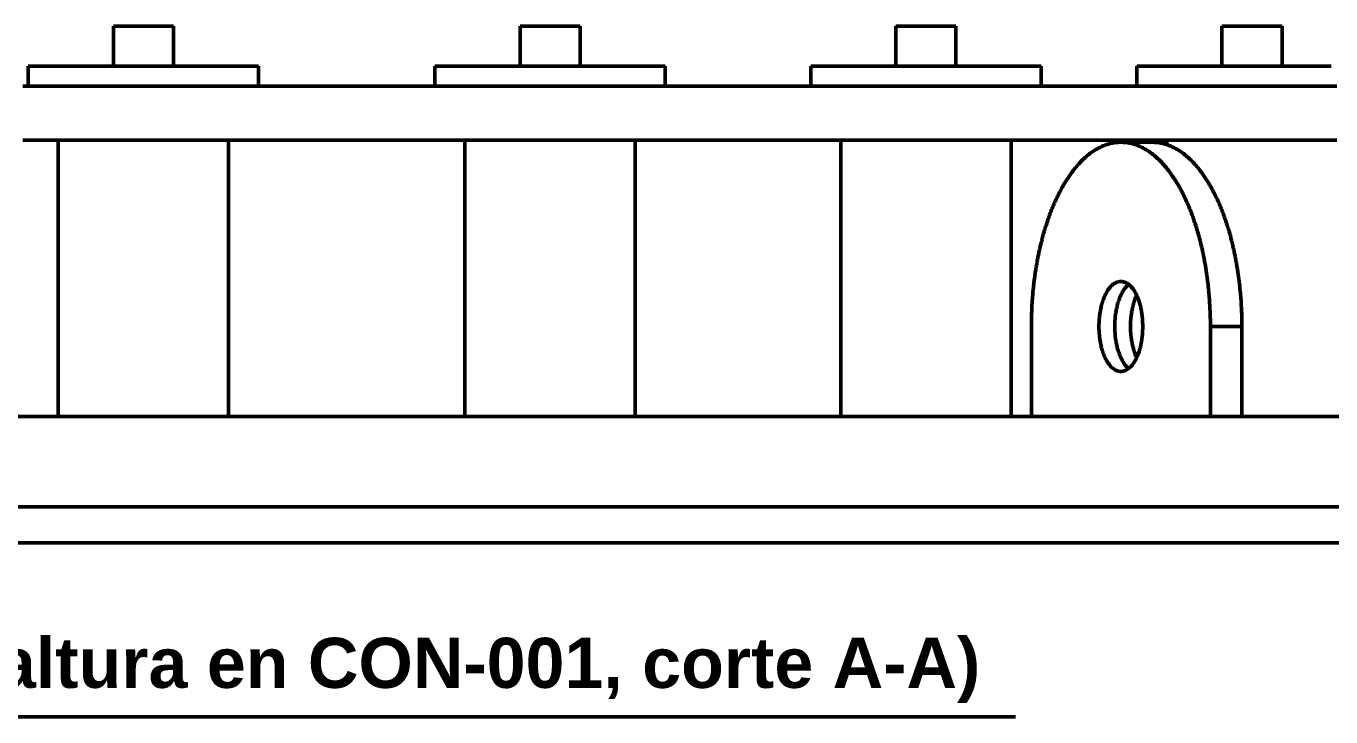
# Model space of a CAD drawing. Header units: millimetres. Extents: x 0 to 841, y 0 to 594.
# Drawn here: x 344.6 to 474.9, y 358.1 to 427.1 of the extents above; entities that cross this region are included whole.
import ezdxf
from ezdxf.enums import TextEntityAlignment as Align

# ---------------------------------------------------------------- set-up
doc = ezdxf.new("R2010")
doc.units = ezdxf.units.MM
doc.layers.add('TXT', color=7, linetype='CONTINUOUS', lineweight=25)
doc.layers.add('VIS', color=7, linetype='CONTINUOUS', lineweight=50)
doc.styles.add('STDB', font='LiberationSans-Bold.ttf')

msp = doc.modelspace()

# ---------------------------------------------------------------- linework, layer by layer
at = {"layer": 'VIS'}
msp.add_line((227.61, 358.05), (443.39, 358.05), dxfattribs=at)
for points in [[(353.33, 427.05), (353.45, 427.05), (353.57, 427.05), (353.69, 427.05), (353.81, 427.05), (353.93, 427.05), (354.05, 427.05), (354.17, 427.05), (354.29, 427.05), (354.41, 427.05), (354.53, 427.05), (354.65, 427.05), (354.77, 427.05), (354.89, 427.05), (355.01, 427.05), (355.13, 427.05), (355.25, 427.05), (355.37, 427.05), (355.49, 427.05), (355.61, 427.05), (355.73, 427.05), (355.85, 427.05), (355.97, 427.05), (356.09, 427.05), (356.21, 427.05), (356.33, 427.05), (356.45, 427.05), (356.57, 427.05), (356.69, 427.05), (356.81, 427.05), (356.93, 427.05), (357.05, 427.05), (357.17, 427.05), (357.29, 427.05), (357.41, 427.05), (357.53, 427.05), (357.65, 427.05), (357.77, 427.05), (357.89, 427.05), (358.01, 427.05), (358.13, 427.05), (358.25, 427.05), (358.37, 427.05), (358.49, 427.05), (358.61, 427.05), (358.73, 427.05), (358.85, 427.05), (358.97, 427.05), (359.09, 427.05), (359.21, 427.05), (359.33, 427.05)], [(353.33, 427.05), (353.33, 423.05)], [(359.33, 423.05), (359.33, 427.05)], [(393.93, 427.05), (394.05, 427.05), (394.17, 427.05), (394.29, 427.05), (394.41, 427.05), (394.53, 427.05), (394.65, 427.05), (394.77, 427.05), (394.89, 427.05), (395.01, 427.05), (395.13, 427.05), (395.25, 427.05), (395.37, 427.05), (395.49, 427.05), (395.61, 427.05), (395.73, 427.05), (395.85, 427.05), (395.97, 427.05), (396.09, 427.05), (396.21, 427.05), (396.33, 427.05), (396.45, 427.05), (396.57, 427.05), (396.69, 427.05), (396.81, 427.05), (396.93, 427.05), (397.05, 427.05), (397.17, 427.05), (397.29, 427.05), (397.41, 427.05), (397.53, 427.05), (397.65, 427.05), (397.77, 427.05), (397.89, 427.05), (398.01, 427.05), (398.13, 427.05), (398.25, 427.05), (398.37, 427.05), (398.49, 427.05), (398.61, 427.05), (398.73, 427.05), (398.85, 427.05), (398.97, 427.05), (399.09, 427.05), (399.21, 427.05), (399.33, 427.05), (399.45, 427.05), (399.57, 427.05), (399.69, 427.05), (399.81, 427.05), (399.93, 427.05)], [(393.93, 427.05), (393.93, 423.05)], [(399.93, 423.05), (399.93, 427.05)], [(431.46, 427.05), (431.58, 427.05), (431.7, 427.05), (431.82, 427.05), (431.94, 427.05), (432.06, 427.05), (432.18, 427.05), (432.3, 427.05), (432.42, 427.05), (432.54, 427.05), (432.66, 427.05), (432.78, 427.05), (432.9, 427.05), (433.02, 427.05), (433.14, 427.05), (433.26, 427.05), (433.38, 427.05), (433.5, 427.05), (433.62, 427.05), (433.74, 427.05), (433.86, 427.05), (433.98, 427.05), (434.1, 427.05), (434.22, 427.05), (434.34, 427.05), (434.46, 427.05), (434.58, 427.05), (434.7, 427.05), (434.82, 427.05), (434.94, 427.05), (435.06, 427.05), (435.18, 427.05), (435.3, 427.05), (435.42, 427.05), (435.54, 427.05), (435.66, 427.05), (435.78, 427.05), (435.9, 427.05), (436.02, 427.05), (436.14, 427.05), (436.26, 427.05), (436.38, 427.05), (436.5, 427.05), (436.62, 427.05), (436.74, 427.05), (436.86, 427.05), (436.98, 427.05), (437.1, 427.05), (437.22, 427.05), (437.34, 427.05), (437.46, 427.05)], [(431.46, 427.05), (431.46, 423.05)], [(437.46, 423.05), (437.46, 427.05)], [(464.02, 427.05), (464.14, 427.05), (464.26, 427.05), (464.38, 427.05), (464.5, 427.05), (464.62, 427.05), (464.74, 427.05), (464.86, 427.05), (464.98, 427.05), (465.1, 427.05), (465.22, 427.05), (465.34, 427.05), (465.46, 427.05), (465.58, 427.05), (465.7, 427.05), (465.82, 427.05), (465.94, 427.05), (466.06, 427.05), (466.18, 427.05), (466.3, 427.05), (466.42, 427.05), (466.54, 427.05), (466.66, 427.05), (466.78, 427.05), (466.9, 427.05), (467.02, 427.05), (467.14, 427.05), (467.26, 427.05), (467.38, 427.05), (467.5, 427.05), (467.62, 427.05), (467.74, 427.05), (467.86, 427.05), (467.98, 427.05), (468.1, 427.05), (468.22, 427.05), (468.34, 427.05), (468.46, 427.05), (468.58, 427.05), (468.7, 427.05), (468.82, 427.05), (468.94, 427.05), (469.06, 427.05), (469.18, 427.05), (469.3, 427.05), (469.42, 427.05), (469.54, 427.05), (469.66, 427.05), (469.78, 427.05), (469.9, 427.05), (470.02, 427.05)], [(464.02, 427.05), (464.02, 423.05)], [(470.02, 423.05), (470.02, 427.05)], [(344.83, 423.05), (344.95, 423.05), (345.07, 423.05), (345.19, 423.05), (345.31, 423.05), (345.43, 423.05), (345.55, 423.05), (345.67, 423.05), (345.79, 423.05), (345.91, 423.05), (346.03, 423.05), (346.15, 423.05), (346.27, 423.05), (346.39, 423.05), (346.51, 423.05), (346.63, 423.05), (346.75, 423.05), (346.87, 423.05), (346.99, 423.05), (347.11, 423.05), (347.23, 423.05), (347.35, 423.05), (347.47, 423.05), (347.6, 423.05), (347.72, 423.05), (347.84, 423.05), (347.96, 423.05), (348.08, 423.05), (348.2, 423.05), (348.32, 423.05), (348.44, 423.05), (348.56, 423.05), (348.68, 423.05), (348.8, 423.05), (348.92, 423.05), (349.04, 423.05), (349.16, 423.05), (349.28, 423.05), (349.4, 423.05), (349.52, 423.05), (349.64, 423.05), (349.76, 423.05), (349.88, 423.05), (350, 423.05), (350.12, 423.05), (350.24, 423.05), (350.36, 423.05), (350.49, 423.05), (350.61, 423.05), (350.73, 423.05), (350.85, 423.05), (350.97, 423.05), (351.09, 423.05), (351.21, 423.05), (351.33, 423.05), (351.45, 423.05), (351.57, 423.05), (351.69, 423.05), (351.81, 423.05), (351.93, 423.05), (352.05, 423.05), (352.17, 423.05), (352.29, 423.05), (352.41, 423.05), (352.53, 423.05), (352.65, 423.05), (352.77, 423.05), (352.89, 423.05), (353.01, 423.05), (353.13, 423.05), (353.25, 423.05), (353.38, 423.05), (353.5, 423.05), (353.62, 423.05), (353.74, 423.05), (353.86, 423.05), (353.98, 423.05), (354.1, 423.05), (354.22, 423.05), (354.34, 423.05), (354.46, 423.05), (354.58, 423.05), (354.7, 423.05), (354.82, 423.05), (354.94, 423.05), (355.06, 423.05), (355.18, 423.05), (355.3, 423.05), (355.42, 423.05), (355.54, 423.05), (355.66, 423.05), (355.78, 423.05), (355.9, 423.05), (356.02, 423.05), (356.14, 423.05), (356.27, 423.05), (356.39, 423.05), (356.51, 423.05), (356.63, 423.05), (356.75, 423.05), (356.87, 423.05), (356.99, 423.05), (357.11, 423.05), (357.23, 423.05), (357.35, 423.05), (357.47, 423.05), (357.59, 423.05), (357.71, 423.05), (357.83, 423.05), (357.95, 423.05), (358.07, 423.05), (358.19, 423.05), (358.31, 423.05), (358.43, 423.05), (358.55, 423.05), (358.67, 423.05), (358.79, 423.05), (358.91, 423.05), (359.03, 423.05), (359.16, 423.05), (359.28, 423.05), (359.4, 423.05), (359.52, 423.05), (359.64, 423.05), (359.76, 423.05), (359.88, 423.05), (360, 423.05), (360.12, 423.05), (360.24, 423.05), (360.36, 423.05), (360.48, 423.05), (360.6, 423.05), (360.72, 423.05), (360.84, 423.05), (360.96, 423.05), (361.08, 423.05), (361.2, 423.05), (361.32, 423.05), (361.44, 423.05), (361.56, 423.05), (361.68, 423.05), (361.8, 423.05), (361.92, 423.05), (362.05, 423.05), (362.17, 423.05), (362.29, 423.05), (362.41, 423.05), (362.53, 423.05), (362.65, 423.05), (362.77, 423.05), (362.89, 423.05), (363.01, 423.05), (363.13, 423.05), (363.25, 423.05), (363.37, 423.05), (363.49, 423.05), (363.61, 423.05), (363.73, 423.05), (363.85, 423.05), (363.97, 423.05), (364.09, 423.05), (364.21, 423.05), (364.33, 423.05), (364.45, 423.05), (364.57, 423.05), (364.69, 423.05), (364.81, 423.05), (364.94, 423.05), (365.06, 423.05), (365.18, 423.05), (365.3, 423.05), (365.42, 423.05), (365.54, 423.05), (365.66, 423.05), (365.78, 423.05), (365.9, 423.05), (366.02, 423.05), (366.14, 423.05), (366.26, 423.05), (366.38, 423.05), (366.5, 423.05), (366.62, 423.05), (366.74, 423.05), (366.86, 423.05), (366.98, 423.05), (367.1, 423.05), (367.22, 423.05), (367.34, 423.05), (367.46, 423.05), (367.58, 423.05), (367.7, 423.05), (367.83, 423.05)], [(344.83, 423.05), (344.83, 421.05)], [(367.83, 421.05), (367.83, 423.05)], [(385.43, 423.05), (385.55, 423.05), (385.67, 423.05), (385.79, 423.05), (385.91, 423.05), (386.03, 423.05), (386.15, 423.05), (386.27, 423.05), (386.4, 423.05), (386.52, 423.05), (386.64, 423.05), (386.76, 423.05), (386.88, 423.05), (387, 423.05), (387.12, 423.05), (387.24, 423.05), (387.36, 423.05), (387.48, 423.05), (387.6, 423.05), (387.72, 423.05), (387.84, 423.05), (387.96, 423.05), (388.08, 423.05), (388.2, 423.05), (388.32, 423.05), (388.44, 423.05), (388.56, 423.05), (388.68, 423.05), (388.8, 423.05), (388.92, 423.05), (389.04, 423.05), (389.16, 423.05), (389.29, 423.05), (389.41, 423.05), (389.53, 423.05), (389.65, 423.05), (389.77, 423.05), (389.89, 423.05), (390.01, 423.05), (390.13, 423.05), (390.25, 423.05), (390.37, 423.05), (390.49, 423.05), (390.61, 423.05), (390.73, 423.05), (390.85, 423.05), (390.97, 423.05), (391.09, 423.05), (391.21, 423.05), (391.33, 423.05), (391.45, 423.05), (391.57, 423.05), (391.69, 423.05), (391.81, 423.05), (391.93, 423.05), (392.05, 423.05), (392.18, 423.05), (392.3, 423.05), (392.42, 423.05), (392.54, 423.05), (392.66, 423.05), (392.78, 423.05), (392.9, 423.05), (393.02, 423.05), (393.14, 423.05), (393.26, 423.05), (393.38, 423.05), (393.5, 423.05), (393.62, 423.05), (393.74, 423.05), (393.86, 423.05), (393.98, 423.05), (394.1, 423.05), (394.22, 423.05), (394.34, 423.05), (394.46, 423.05), (394.58, 423.05), (394.7, 423.05), (394.82, 423.05), (394.94, 423.05), (395.07, 423.05), (395.19, 423.05), (395.31, 423.05), (395.43, 423.05), (395.55, 423.05), (395.67, 423.05), (395.79, 423.05), (395.91, 423.05), (396.03, 423.05), (396.15, 423.05), (396.27, 423.05), (396.39, 423.05), (396.51, 423.05), (396.63, 423.05), (396.75, 423.05), (396.87, 423.05), (396.99, 423.05), (397.11, 423.05), (397.23, 423.05), (397.35, 423.05), (397.47, 423.05), (397.59, 423.05), (397.71, 423.05), (397.84, 423.05), (397.96, 423.05), (398.08, 423.05), (398.2, 423.05), (398.32, 423.05), (398.44, 423.05), (398.56, 423.05), (398.68, 423.05), (398.8, 423.05), (398.92, 423.05), (399.04, 423.05), (399.16, 423.05), (399.28, 423.05), (399.4, 423.05), (399.52, 423.05), (399.64, 423.05), (399.76, 423.05), (399.88, 423.05), (400, 423.05), (400.12, 423.05), (400.24, 423.05), (400.36, 423.05), (400.48, 423.05), (400.6, 423.05), (400.73, 423.05), (400.85, 423.05), (400.97, 423.05), (401.09, 423.05), (401.21, 423.05), (401.33, 423.05), (401.45, 423.05), (401.57, 423.05), (401.69, 423.05), (401.81, 423.05), (401.93, 423.05), (402.05, 423.05), (402.17, 423.05), (402.29, 423.05), (402.41, 423.05), (402.53, 423.05), (402.65, 423.05), (402.77, 423.05), (402.89, 423.05), (403.01, 423.05), (403.13, 423.05), (403.25, 423.05), (403.37, 423.05), (403.49, 423.05), (403.62, 423.05), (403.74, 423.05), (403.86, 423.05), (403.98, 423.05), (404.1, 423.05), (404.22, 423.05), (404.34, 423.05), (404.46, 423.05), (404.58, 423.05), (404.7, 423.05), (404.82, 423.05), (404.94, 423.05), (405.06, 423.05), (405.18, 423.05), (405.3, 423.05), (405.42, 423.05), (405.54, 423.05), (405.66, 423.05), (405.78, 423.05), (405.9, 423.05), (406.02, 423.05), (406.14, 423.05), (406.26, 423.05), (406.38, 423.05), (406.51, 423.05), (406.63, 423.05), (406.75, 423.05), (406.87, 423.05), (406.99, 423.05), (407.11, 423.05), (407.23, 423.05), (407.35, 423.05), (407.47, 423.05), (407.59, 423.05), (407.71, 423.05), (407.83, 423.05), (407.95, 423.05), (408.07, 423.05), (408.19, 423.05), (408.31, 423.05), (408.43, 423.05)], [(385.43, 423.05), (385.43, 421.05)], [(408.43, 421.05), (408.43, 423.05)], [(422.96, 423.05), (423.08, 423.05), (423.2, 423.05), (423.32, 423.05), (423.44, 423.05), (423.56, 423.05), (423.68, 423.05), (423.8, 423.05), (423.92, 423.05), (424.04, 423.05), (424.16, 423.05), (424.28, 423.05), (424.4, 423.05), (424.52, 423.05), (424.64, 423.05), (424.76, 423.05), (424.88, 423.05), (425.01, 423.05), (425.13, 423.05), (425.25, 423.05), (425.37, 423.05), (425.49, 423.05), (425.61, 423.05), (425.73, 423.05), (425.85, 423.05), (425.97, 423.05), (426.09, 423.05), (426.21, 423.05), (426.33, 423.05), (426.45, 423.05), (426.57, 423.05), (426.69, 423.05), (426.81, 423.05), (426.93, 423.05), (427.05, 423.05), (427.17, 423.05), (427.29, 423.05), (427.41, 423.05), (427.53, 423.05), (427.65, 423.05), (427.77, 423.05), (427.9, 423.05), (428.02, 423.05), (428.14, 423.05), (428.26, 423.05), (428.38, 423.05), (428.5, 423.05), (428.62, 423.05), (428.74, 423.05), (428.86, 423.05), (428.98, 423.05), (429.1, 423.05), (429.22, 423.05), (429.34, 423.05), (429.46, 423.05), (429.58, 423.05), (429.7, 423.05), (429.82, 423.05), (429.94, 423.05), (430.06, 423.05), (430.18, 423.05), (430.3, 423.05), (430.42, 423.05), (430.54, 423.05), (430.66, 423.05), (430.79, 423.05), (430.91, 423.05), (431.03, 423.05), (431.15, 423.05), (431.27, 423.05), (431.39, 423.05), (431.51, 423.05), (431.63, 423.05), (431.75, 423.05), (431.87, 423.05), (431.99, 423.05), (432.11, 423.05), (432.23, 423.05), (432.35, 423.05), (432.47, 423.05), (432.59, 423.05), (432.71, 423.05), (432.83, 423.05), (432.95, 423.05), (433.07, 423.05), (433.19, 423.05), (433.31, 423.05), (433.43, 423.05), (433.55, 423.05), (433.68, 423.05), (433.8, 423.05), (433.92, 423.05), (434.04, 423.05), (434.16, 423.05), (434.28, 423.05), (434.4, 423.05), (434.52, 423.05), (434.64, 423.05), (434.76, 423.05), (434.88, 423.05), (435, 423.05), (435.12, 423.05), (435.24, 423.05), (435.36, 423.05), (435.48, 423.05), (435.6, 423.05), (435.72, 423.05), (435.84, 423.05), (435.96, 423.05), (436.08, 423.05), (436.2, 423.05), (436.32, 423.05), (436.44, 423.05), (436.57, 423.05), (436.69, 423.05), (436.81, 423.05), (436.93, 423.05), (437.05, 423.05), (437.17, 423.05), (437.29, 423.05), (437.41, 423.05), (437.53, 423.05), (437.65, 423.05), (437.77, 423.05), (437.89, 423.05), (438.01, 423.05), (438.13, 423.05), (438.25, 423.05), (438.37, 423.05), (438.49, 423.05), (438.61, 423.05), (438.73, 423.05), (438.85, 423.05), (438.97, 423.05), (439.09, 423.05), (439.21, 423.05), (439.33, 423.05), (439.46, 423.05), (439.58, 423.05), (439.7, 423.05), (439.82, 423.05), (439.94, 423.05), (440.06, 423.05), (440.18, 423.05), (440.3, 423.05), (440.42, 423.05), (440.54, 423.05), (440.66, 423.05), (440.78, 423.05), (440.9, 423.05), (441.02, 423.05), (441.14, 423.05), (441.26, 423.05), (441.38, 423.05), (441.5, 423.05), (441.62, 423.05), (441.74, 423.05), (441.86, 423.05), (441.98, 423.05), (442.1, 423.05), (442.22, 423.05), (442.35, 423.05), (442.47, 423.05), (442.59, 423.05), (442.71, 423.05), (442.83, 423.05), (442.95, 423.05), (443.07, 423.05), (443.19, 423.05), (443.31, 423.05), (443.43, 423.05), (443.55, 423.05), (443.67, 423.05), (443.79, 423.05), (443.91, 423.05), (444.03, 423.05), (444.15, 423.05), (444.27, 423.05), (444.39, 423.05), (444.51, 423.05), (444.63, 423.05), (444.75, 423.05), (444.87, 423.05), (444.99, 423.05), (445.12, 423.05), (445.24, 423.05), (445.36, 423.05), (445.48, 423.05), (445.6, 423.05), (445.72, 423.05), (445.84, 423.05), (445.96, 423.05)], [(422.96, 423.05), (422.96, 421.05)], [(445.96, 421.05), (445.96, 423.05)], [(455.52, 423.05), (455.64, 423.05), (455.76, 423.05), (455.88, 423.05), (456, 423.05), (456.12, 423.05), (456.24, 423.05), (456.36, 423.05), (456.49, 423.05), (456.61, 423.05), (456.73, 423.05), (456.85, 423.05), (456.97, 423.05), (457.09, 423.05), (457.21, 423.05), (457.33, 423.05), (457.45, 423.05), (457.57, 423.05), (457.69, 423.05), (457.81, 423.05), (457.93, 423.05), (458.05, 423.05), (458.17, 423.05), (458.29, 423.05), (458.41, 423.05), (458.53, 423.05), (458.65, 423.05), (458.77, 423.05), (458.89, 423.05), (459.01, 423.05), (459.13, 423.05), (459.25, 423.05), (459.38, 423.05), (459.5, 423.05), (459.62, 423.05), (459.74, 423.05), (459.86, 423.05), (459.98, 423.05), (460.1, 423.05), (460.22, 423.05), (460.34, 423.05), (460.46, 423.05), (460.58, 423.05), (460.7, 423.05), (460.82, 423.05), (460.94, 423.05), (461.06, 423.05), (461.18, 423.05), (461.3, 423.05), (461.42, 423.05), (461.54, 423.05), (461.66, 423.05), (461.78, 423.05), (461.9, 423.05), (462.02, 423.05), (462.14, 423.05), (462.27, 423.05), (462.39, 423.05), (462.51, 423.05), (462.63, 423.05), (462.75, 423.05), (462.87, 423.05), (462.99, 423.05), (463.11, 423.05), (463.23, 423.05), (463.35, 423.05), (463.47, 423.05), (463.59, 423.05), (463.71, 423.05), (463.83, 423.05), (463.95, 423.05), (464.07, 423.05), (464.19, 423.05), (464.31, 423.05), (464.43, 423.05), (464.55, 423.05), (464.67, 423.05), (464.79, 423.05), (464.91, 423.05), (465.03, 423.05), (465.16, 423.05), (465.28, 423.05), (465.4, 423.05), (465.52, 423.05), (465.64, 423.05), (465.76, 423.05), (465.88, 423.05), (466, 423.05), (466.12, 423.05), (466.24, 423.05), (466.36, 423.05), (466.48, 423.05), (466.6, 423.05), (466.72, 423.05), (466.84, 423.05), (466.96, 423.05), (467.08, 423.05), (467.2, 423.05), (467.32, 423.05), (467.44, 423.05), (467.56, 423.05), (467.68, 423.05), (467.8, 423.05), (467.93, 423.05), (468.05, 423.05), (468.17, 423.05), (468.29, 423.05), (468.41, 423.05), (468.53, 423.05), (468.65, 423.05), (468.77, 423.05), (468.89, 423.05), (469.01, 423.05), (469.13, 423.05), (469.25, 423.05), (469.37, 423.05), (469.49, 423.05), (469.61, 423.05), (469.73, 423.05), (469.85, 423.05), (469.97, 423.05), (470.09, 423.05), (470.21, 423.05), (470.33, 423.05), (470.45, 423.05), (470.57, 423.05), (470.69, 423.05), (470.82, 423.05), (470.94, 423.05), (471.06, 423.05), (471.18, 423.05), (471.3, 423.05), (471.42, 423.05), (471.54, 423.05), (471.66, 423.05), (471.78, 423.05), (471.9, 423.05), (472.02, 423.05), (472.14, 423.05), (472.26, 423.05), (472.38, 423.05), (472.5, 423.05), (472.62, 423.05), (472.74, 423.05), (472.86, 423.05), (472.98, 423.05), (473.1, 423.05), (473.22, 423.05), (473.34, 423.05), (473.46, 423.05), (473.58, 423.05), (473.71, 423.05), (473.83, 423.05), (473.95, 423.05), (474.07, 423.05), (474.19, 423.05), (474.31, 423.05), (474.43, 423.05), (474.55, 423.05), (474.67, 423.05), (474.79, 423.05), (474.91, 423.05)], [(455.52, 423.05), (455.52, 421.05)], [(344.3, 421.05), (345.1, 421.05), (345.9, 421.05), (346.7, 421.05), (347.5, 421.05), (348.3, 421.05), (349.1, 421.05), (349.9, 421.05), (350.7, 421.05), (351.5, 421.05), (352.3, 421.05), (353.1, 421.05), (353.9, 421.05), (354.7, 421.05), (355.5, 421.05), (356.3, 421.05), (357.1, 421.05), (357.9, 421.05), (358.7, 421.05), (359.5, 421.05), (360.3, 421.05), (361.1, 421.05), (361.9, 421.05), (362.7, 421.05), (363.5, 421.05), (364.3, 421.05), (365.1, 421.05), (365.9, 421.05), (366.7, 421.05), (367.5, 421.05), (368.3, 421.05), (369.1, 421.05), (369.9, 421.05), (370.7, 421.05), (371.5, 421.05), (372.3, 421.05), (373.1, 421.05), (373.9, 421.05), (374.7, 421.05), (375.5, 421.05), (376.3, 421.05), (377.1, 421.05), (377.9, 421.05), (378.7, 421.05), (379.5, 421.05), (380.3, 421.05), (381.1, 421.05), (381.9, 421.05), (382.7, 421.05), (383.5, 421.05), (384.3, 421.05), (385.1, 421.05), (385.9, 421.05), (386.7, 421.05), (387.5, 421.05), (388.3, 421.05), (389.1, 421.05), (389.9, 421.05), (390.7, 421.05), (391.5, 421.05), (392.3, 421.05), (393.1, 421.05), (393.9, 421.05), (394.7, 421.05), (395.5, 421.05), (396.3, 421.05), (397.1, 421.05), (397.9, 421.05), (398.7, 421.05), (399.5, 421.05), (400.3, 421.05), (401.1, 421.05), (401.9, 421.05), (402.7, 421.05), (403.5, 421.05), (404.3, 421.05), (405.1, 421.05), (405.9, 421.05), (406.7, 421.05), (407.5, 421.05), (408.3, 421.05), (409.1, 421.05), (409.9, 421.05), (410.7, 421.05), (411.5, 421.05), (412.3, 421.05), (413.1, 421.05), (413.9, 421.05), (414.7, 421.05), (415.5, 421.05), (416.3, 421.05), (417.1, 421.05), (417.9, 421.05), (418.7, 421.05), (419.5, 421.05), (420.3, 421.05), (421.1, 421.05), (421.9, 421.05), (422.7, 421.05), (423.5, 421.05), (424.3, 421.05), (425.1, 421.05), (425.9, 421.05), (426.7, 421.05), (427.5, 421.05), (428.3, 421.05), (429.1, 421.05), (429.9, 421.05), (430.7, 421.05), (431.5, 421.05), (432.3, 421.05), (433.1, 421.05), (433.9, 421.05), (434.7, 421.05), (435.5, 421.05), (436.3, 421.05), (437.1, 421.05), (437.9, 421.05), (438.7, 421.05), (439.5, 421.05), (440.3, 421.05), (441.1, 421.05), (441.9, 421.05), (442.7, 421.05), (443.5, 421.05), (444.3, 421.05), (445.1, 421.05), (445.9, 421.05), (446.7, 421.05), (447.5, 421.05), (448.3, 421.05), (449.1, 421.05), (449.9, 421.05), (450.7, 421.05), (451.5, 421.05), (452.3, 421.05), (453.1, 421.05), (453.9, 421.05), (454.7, 421.05), (455.5, 421.05), (456.3, 421.05), (457.1, 421.05), (457.9, 421.05), (458.7, 421.05), (459.5, 421.05), (460.3, 421.05), (461.1, 421.05), (461.9, 421.05), (462.7, 421.05), (463.5, 421.05), (464.3, 421.05), (465.1, 421.05), (465.9, 421.05), (466.7, 421.05), (467.5, 421.05), (468.3, 421.05), (469.1, 421.05), (469.9, 421.05), (470.7, 421.05), (471.5, 421.05), (472.3, 421.05), (473.1, 421.05), (473.9, 421.05), (474.7, 421.05), (475.5, 421.05)], [(344.3, 415.65), (345.1, 415.65), (345.9, 415.65), (346.7, 415.65), (347.5, 415.65), (348.3, 415.65), (349.1, 415.65), (349.9, 415.65), (350.7, 415.65), (351.5, 415.65), (352.3, 415.65), (353.1, 415.65), (353.9, 415.65), (354.7, 415.65), (355.5, 415.65), (356.3, 415.65), (357.1, 415.65), (357.9, 415.65), (358.7, 415.65), (359.5, 415.65), (360.3, 415.65), (361.1, 415.65), (361.9, 415.65), (362.7, 415.65), (363.5, 415.65), (364.3, 415.65), (365.1, 415.65), (365.9, 415.65), (366.7, 415.65), (367.5, 415.65), (368.3, 415.65), (369.1, 415.65), (369.9, 415.65), (370.7, 415.65), (371.5, 415.65), (372.3, 415.65), (373.1, 415.65), (373.9, 415.65), (374.7, 415.65), (375.5, 415.65), (376.3, 415.65), (377.1, 415.65), (377.9, 415.65), (378.7, 415.65), (379.5, 415.65), (380.3, 415.65), (381.1, 415.65), (381.9, 415.65), (382.7, 415.65), (383.5, 415.65), (384.3, 415.65), (385.1, 415.65), (385.9, 415.65), (386.7, 415.65), (387.5, 415.65), (388.3, 415.65), (389.1, 415.65), (389.9, 415.65), (390.7, 415.65), (391.5, 415.65), (392.3, 415.65), (393.1, 415.65), (393.9, 415.65), (394.7, 415.65), (395.5, 415.65), (396.3, 415.65), (397.1, 415.65), (397.9, 415.65), (398.7, 415.65), (399.5, 415.65), (400.3, 415.65), (401.1, 415.65), (401.9, 415.65), (402.7, 415.65), (403.5, 415.65), (404.3, 415.65), (405.1, 415.65), (405.9, 415.65), (406.7, 415.65), (407.5, 415.65), (408.3, 415.65), (409.1, 415.65), (409.9, 415.65), (410.7, 415.65), (411.5, 415.65), (412.3, 415.65), (413.1, 415.65), (413.9, 415.65), (414.7, 415.65), (415.5, 415.65), (416.3, 415.65), (417.1, 415.65), (417.9, 415.65), (418.7, 415.65), (419.5, 415.65), (420.3, 415.65), (421.1, 415.65), (421.9, 415.65), (422.7, 415.65), (423.5, 415.65), (424.3, 415.65), (425.1, 415.65), (425.9, 415.65), (426.7, 415.65), (427.5, 415.65), (428.3, 415.65), (429.1, 415.65), (429.9, 415.65), (430.7, 415.65), (431.5, 415.65), (432.3, 415.65), (433.1, 415.65), (433.9, 415.65), (434.7, 415.65), (435.5, 415.65), (436.3, 415.65), (437.1, 415.65), (437.9, 415.65), (438.7, 415.65), (439.5, 415.65), (440.3, 415.65), (441.1, 415.65), (441.9, 415.65), (442.7, 415.65), (443.5, 415.65), (444.3, 415.65), (445.1, 415.65), (445.9, 415.65), (446.7, 415.65), (447.5, 415.65), (448.3, 415.65), (449.1, 415.65), (449.9, 415.65), (450.7, 415.65), (451.5, 415.65), (452.3, 415.65), (453.1, 415.65), (453.9, 415.65), (454.7, 415.65), (455.5, 415.65), (456.3, 415.65), (457.1, 415.65), (457.9, 415.65), (458.7, 415.65), (459.5, 415.65), (460.3, 415.65), (461.1, 415.65), (461.9, 415.65), (462.7, 415.65), (463.5, 415.65), (464.3, 415.65), (465.1, 415.65), (465.9, 415.65), (466.7, 415.65), (467.5, 415.65), (468.3, 415.65), (469.1, 415.65), (469.9, 415.65), (470.7, 415.65), (471.5, 415.65), (472.3, 415.65), (473.1, 415.65), (473.9, 415.65), (474.7, 415.65), (475.5, 415.65)], [(347.83, 415.65), (347.83, 388.05)], [(364.83, 388.05), (364.83, 415.65)], [(388.43, 415.65), (388.43, 388.05)], [(405.43, 388.05), (405.43, 415.65)], [(425.96, 415.65), (425.96, 388.05)], [(442.96, 388.05), (442.96, 415.65)], [(458.52, 415.65), (458.52, 415.21)], [(453.93, 415.45), (453.81, 415.45), (453.69, 415.44), (453.57, 415.44), (453.45, 415.42), (453.33, 415.41), (453.21, 415.39), (453.09, 415.37), (452.97, 415.35), (452.86, 415.32), (452.74, 415.29), (452.62, 415.25), (452.51, 415.22), (452.4, 415.18), (452.28, 415.14), (452.17, 415.09), (452.06, 415.05), (451.95, 415), (451.84, 414.94), (451.74, 414.89), (451.63, 414.83), (451.52, 414.77), (451.42, 414.71), (451.32, 414.65), (451.22, 414.59), (451.12, 414.52), (451.02, 414.45), (450.92, 414.38), (450.83, 414.31), (450.73, 414.23), (450.64, 414.16), (450.54, 414.08), (450.45, 414), (450.36, 413.92), (450.27, 413.84), (450.19, 413.76), (450.1, 413.68), (450.01, 413.59), (449.93, 413.51), (449.85, 413.42), (449.76, 413.33), (449.68, 413.24), (449.6, 413.15), (449.52, 413.06), (449.45, 412.97), (449.37, 412.88), (449.29, 412.79), (449.22, 412.69), (449.15, 412.6), (449.07, 412.5), (449, 412.4), (448.93, 412.31), (448.86, 412.21), (448.79, 412.11), (448.72, 412.01), (448.66, 411.91), (448.59, 411.81), (448.53, 411.71), (448.46, 411.61), (448.4, 411.51), (448.34, 411.4), (448.27, 411.3), (448.21, 411.2), (448.15, 411.09), (448.09, 410.99), (448.03, 410.88), (447.98, 410.78), (447.92, 410.67), (447.86, 410.57), (447.81, 410.46), (447.75, 410.35), (447.7, 410.25), (447.65, 410.14), (447.59, 410.03), (447.54, 409.92), (447.49, 409.81), (447.44, 409.7), (447.39, 409.59), (447.34, 409.49), (447.29, 409.38), (447.24, 409.26), (447.2, 409.15), (447.15, 409.04), (447.1, 408.93), (447.06, 408.82), (447.01, 408.71), (446.97, 408.6), (446.93, 408.49), (446.88, 408.37), (446.84, 408.26), (446.8, 408.15), (446.76, 408.04), (446.72, 407.92), (446.68, 407.81), (446.64, 407.7), (446.6, 407.58), (446.56, 407.47), (446.52, 407.35), (446.49, 407.24), (446.45, 407.12), (446.41, 407.01), (446.38, 406.9), (446.34, 406.78), (446.31, 406.67), (446.27, 406.55), (446.24, 406.43), (446.21, 406.32), (446.17, 406.2), (446.14, 406.09), (446.11, 405.97), (446.08, 405.85), (446.05, 405.74), (446.02, 405.62), (445.99, 405.51), (445.96, 405.39), (445.93, 405.27), (445.9, 405.16), (445.88, 405.04), (445.85, 404.92), (445.82, 404.8), (445.8, 404.69), (445.77, 404.57), (445.75, 404.45), (445.72, 404.33), (445.7, 404.22), (445.67, 404.1), (445.65, 403.98), (445.63, 403.86), (445.6, 403.74), (445.58, 403.63), (445.56, 403.51), (445.54, 403.39), (445.52, 403.27), (445.5, 403.15), (445.48, 403.03), (445.46, 402.92), (445.44, 402.8), (445.42, 402.68), (445.4, 402.56), (445.38, 402.44), (445.37, 402.32), (445.35, 402.2), (445.33, 402.08), (445.32, 401.97), (445.3, 401.85), (445.28, 401.73), (445.27, 401.61), (445.25, 401.49), (445.24, 401.37), (445.23, 401.25), (445.21, 401.13), (445.2, 401.01), (445.19, 400.89), (445.18, 400.77), (445.16, 400.65), (445.15, 400.53), (445.14, 400.41), (445.13, 400.29), (445.12, 400.17), (445.11, 400.05), (445.1, 399.93), (445.09, 399.81), (445.08, 399.69), (445.08, 399.57), (445.07, 399.45), (445.06, 399.33), (445.05, 399.21), (445.05, 399.09), (445.04, 398.97), (445.03, 398.85), (445.03, 398.73), (445.02, 398.61), (445.02, 398.49), (445.01, 398.37), (445.01, 398.25), (445.01, 398.13), (445, 398.01), (445, 397.89), (445, 397.77), (445, 397.65), (444.99, 397.53), (444.99, 397.41), (444.99, 397.29), (444.99, 397.17), (444.99, 397.05)], [(462.86, 397.05), (462.86, 397.17), (462.86, 397.29), (462.86, 397.41), (462.86, 397.53), (462.86, 397.65), (462.86, 397.77), (462.85, 397.89), (462.85, 398.01), (462.85, 398.13), (462.84, 398.25), (462.84, 398.37), (462.83, 398.49), (462.83, 398.61), (462.82, 398.73), (462.82, 398.85), (462.81, 398.97), (462.81, 399.09), (462.8, 399.21), (462.79, 399.33), (462.79, 399.45), (462.78, 399.57), (462.77, 399.69), (462.76, 399.81), (462.75, 399.93), (462.74, 400.05), (462.73, 400.17), (462.72, 400.29), (462.71, 400.41), (462.7, 400.53), (462.69, 400.65), (462.68, 400.77), (462.67, 400.89), (462.65, 401.01), (462.64, 401.13), (462.63, 401.25), (462.61, 401.37), (462.6, 401.49), (462.58, 401.61), (462.57, 401.73), (462.55, 401.85), (462.54, 401.97), (462.52, 402.08), (462.5, 402.2), (462.49, 402.32), (462.47, 402.44), (462.45, 402.56), (462.43, 402.68), (462.42, 402.8), (462.4, 402.92), (462.38, 403.03), (462.36, 403.15), (462.34, 403.27), (462.32, 403.39), (462.29, 403.51), (462.27, 403.63), (462.25, 403.74), (462.23, 403.86), (462.2, 403.98), (462.18, 404.1), (462.16, 404.22), (462.13, 404.33), (462.11, 404.45), (462.08, 404.57), (462.06, 404.69), (462.03, 404.8), (462, 404.92), (461.98, 405.04), (461.95, 405.16), (461.92, 405.27), (461.89, 405.39), (461.86, 405.51), (461.83, 405.62), (461.8, 405.74), (461.77, 405.85), (461.74, 405.97), (461.71, 406.09), (461.68, 406.2), (461.65, 406.32), (461.61, 406.43), (461.58, 406.55), (461.55, 406.67), (461.51, 406.78), (461.48, 406.9), (461.44, 407.01), (461.4, 407.12), (461.37, 407.24), (461.33, 407.35), (461.29, 407.47), (461.25, 407.58), (461.22, 407.7), (461.18, 407.81), (461.14, 407.92), (461.1, 408.04), (461.05, 408.15), (461.01, 408.26), (460.97, 408.37), (460.93, 408.49), (460.88, 408.6), (460.84, 408.71), (460.79, 408.82), (460.75, 408.93), (460.7, 409.04), (460.66, 409.15), (460.61, 409.26), (460.56, 409.38), (460.51, 409.49), (460.46, 409.59), (460.41, 409.7), (460.36, 409.81), (460.31, 409.92), (460.26, 410.03), (460.21, 410.14), (460.15, 410.25), (460.1, 410.35), (460.05, 410.46), (459.99, 410.57), (459.93, 410.67), (459.88, 410.78), (459.82, 410.88), (459.76, 410.99), (459.7, 411.09), (459.64, 411.2), (459.58, 411.3), (459.52, 411.4), (459.45, 411.51), (459.39, 411.61), (459.33, 411.71), (459.26, 411.81), (459.2, 411.91), (459.13, 412.01), (459.06, 412.11), (458.99, 412.21), (458.92, 412.31), (458.85, 412.4), (458.78, 412.5), (458.71, 412.6), (458.63, 412.69), (458.56, 412.79), (458.48, 412.88), (458.41, 412.97), (458.33, 413.06), (458.25, 413.15), (458.17, 413.24), (458.09, 413.33), (458.01, 413.42), (457.92, 413.51), (457.84, 413.59), (457.75, 413.68), (457.67, 413.76), (457.58, 413.84), (457.49, 413.92), (457.4, 414), (457.31, 414.08), (457.22, 414.16), (457.12, 414.23), (457.03, 414.31), (456.93, 414.38), (456.83, 414.45), (456.74, 414.52), (456.64, 414.59), (456.53, 414.65), (456.43, 414.71), (456.33, 414.77), (456.22, 414.83), (456.12, 414.89), (456.01, 414.94), (455.9, 415), (455.79, 415.05), (455.68, 415.09), (455.57, 415.14), (455.46, 415.18), (455.34, 415.22), (455.23, 415.25), (455.11, 415.29), (455, 415.32), (454.88, 415.35), (454.76, 415.37), (454.64, 415.39), (454.53, 415.41), (454.41, 415.42), (454.29, 415.44), (454.17, 415.44), (454.05, 415.45), (453.93, 415.45)], [(453.93, 415.45), (457.07, 415.45)], [(466.01, 397.05), (466.01, 397.17), (466.01, 397.29), (466.01, 397.41), (466.01, 397.53), (466, 397.65), (466, 397.77), (466, 397.89), (466, 398.01), (465.99, 398.13), (465.99, 398.25), (465.99, 398.37), (465.98, 398.49), (465.98, 398.61), (465.97, 398.73), (465.97, 398.85), (465.96, 398.97), (465.95, 399.09), (465.95, 399.21), (465.94, 399.33), (465.93, 399.45), (465.92, 399.57), (465.92, 399.69), (465.91, 399.81), (465.9, 399.93), (465.89, 400.05), (465.88, 400.17), (465.87, 400.29), (465.86, 400.41), (465.85, 400.53), (465.84, 400.65), (465.82, 400.77), (465.81, 400.89), (465.8, 401.01), (465.79, 401.13), (465.77, 401.25), (465.76, 401.37), (465.75, 401.49), (465.73, 401.61), (465.72, 401.73), (465.7, 401.85), (465.68, 401.97), (465.67, 402.08), (465.65, 402.2), (465.63, 402.32), (465.62, 402.44), (465.6, 402.56), (465.58, 402.68), (465.56, 402.8), (465.54, 402.92), (465.52, 403.03), (465.5, 403.15), (465.48, 403.27), (465.46, 403.39), (465.44, 403.51), (465.42, 403.63), (465.4, 403.74), (465.37, 403.86), (465.35, 403.98), (465.33, 404.1), (465.3, 404.22), (465.28, 404.33), (465.25, 404.45), (465.23, 404.57), (465.2, 404.69), (465.18, 404.8), (465.15, 404.92), (465.12, 405.04), (465.1, 405.16), (465.07, 405.27), (465.04, 405.39), (465.01, 405.51), (464.98, 405.62), (464.95, 405.74), (464.92, 405.85), (464.89, 405.97), (464.86, 406.09), (464.83, 406.2), (464.79, 406.32), (464.76, 406.43), (464.73, 406.55), (464.69, 406.67), (464.66, 406.78), (464.62, 406.9), (464.59, 407.01), (464.55, 407.12), (464.51, 407.24), (464.48, 407.35), (464.44, 407.47), (464.4, 407.58), (464.36, 407.7), (464.32, 407.81), (464.28, 407.92), (464.24, 408.04), (464.2, 408.15), (464.16, 408.26), (464.12, 408.37), (464.07, 408.49), (464.03, 408.6), (463.99, 408.71), (463.94, 408.82), (463.9, 408.93), (463.85, 409.04), (463.8, 409.15), (463.76, 409.26), (463.71, 409.38), (463.66, 409.49), (463.61, 409.59), (463.56, 409.7), (463.51, 409.81), (463.46, 409.92), (463.41, 410.03), (463.35, 410.14), (463.3, 410.25), (463.25, 410.35), (463.19, 410.46), (463.14, 410.57), (463.08, 410.67), (463.02, 410.78), (462.97, 410.88), (462.91, 410.99), (462.85, 411.09), (462.79, 411.2), (462.73, 411.3), (462.66, 411.4), (462.6, 411.51), (462.54, 411.61), (462.47, 411.71), (462.41, 411.81), (462.34, 411.91), (462.28, 412.01), (462.21, 412.11), (462.14, 412.21), (462.07, 412.31), (462, 412.4), (461.93, 412.5), (461.85, 412.6), (461.78, 412.69), (461.71, 412.79), (461.63, 412.88), (461.55, 412.97), (461.48, 413.06), (461.4, 413.15), (461.32, 413.24), (461.24, 413.33), (461.15, 413.42), (461.07, 413.51), (460.99, 413.59), (460.9, 413.68), (460.81, 413.76), (460.73, 413.84), (460.64, 413.92), (460.55, 414), (460.46, 414.08), (460.36, 414.16), (460.27, 414.23), (460.17, 414.31), (460.08, 414.38), (459.98, 414.45), (459.88, 414.52), (459.78, 414.59), (459.68, 414.65), (459.58, 414.71), (459.48, 414.77), (459.37, 414.83), (459.26, 414.89), (459.16, 414.94), (459.05, 415), (458.94, 415.05), (458.83, 415.09), (458.72, 415.14), (458.6, 415.18), (458.49, 415.22), (458.38, 415.25), (458.26, 415.29), (458.14, 415.32), (458.03, 415.35), (457.91, 415.37), (457.79, 415.39), (457.67, 415.41), (457.55, 415.42), (457.43, 415.44), (457.31, 415.44), (457.19, 415.45), (457.07, 415.45)], [(453.93, 392.55), (453.81, 392.56), (453.69, 392.58), (453.57, 392.61), (453.46, 392.65), (453.35, 392.71), (453.25, 392.77), (453.15, 392.84), (453.06, 392.92), (452.97, 393), (452.89, 393.09), (452.81, 393.18), (452.74, 393.27), (452.67, 393.37), (452.6, 393.47), (452.54, 393.57), (452.48, 393.68), (452.42, 393.79), (452.37, 393.89), (452.32, 394), (452.27, 394.11), (452.23, 394.22), (452.18, 394.34), (452.14, 394.45), (452.11, 394.56), (452.07, 394.68), (452.04, 394.79), (452, 394.91), (451.97, 395.03), (451.95, 395.14), (451.92, 395.26), (451.9, 395.38), (451.88, 395.5), (451.86, 395.61), (451.84, 395.73), (451.82, 395.85), (451.8, 395.97), (451.79, 396.09), (451.78, 396.21), (451.77, 396.33), (451.76, 396.45), (451.75, 396.57), (451.75, 396.69), (451.74, 396.81), (451.74, 396.93), (451.74, 397.05), (451.74, 397.17), (451.74, 397.29), (451.75, 397.41), (451.75, 397.53), (451.76, 397.65), (451.77, 397.77), (451.78, 397.89), (451.79, 398.01), (451.8, 398.13), (451.82, 398.25), (451.84, 398.37), (451.86, 398.49), (451.88, 398.61), (451.9, 398.72), (451.92, 398.84), (451.95, 398.96), (451.97, 399.08), (452, 399.19), (452.04, 399.31), (452.07, 399.42), (452.11, 399.54), (452.14, 399.65), (452.18, 399.77), (452.23, 399.88), (452.27, 399.99), (452.32, 400.1), (452.37, 400.21), (452.42, 400.32), (452.48, 400.42), (452.54, 400.53), (452.6, 400.63), (452.67, 400.73), (452.74, 400.83), (452.81, 400.92), (452.89, 401.01), (452.97, 401.1), (453.06, 401.18), (453.15, 401.26), (453.25, 401.33), (453.35, 401.39), (453.46, 401.45), (453.57, 401.49), (453.69, 401.52), (453.81, 401.54), (453.93, 401.55)], [(453.93, 401.55), (454.05, 401.54), (454.16, 401.52), (454.28, 401.49), (454.39, 401.45), (454.5, 401.39), (454.6, 401.33), (454.7, 401.26), (454.79, 401.18), (454.88, 401.1), (454.96, 401.01), (455.04, 400.92), (455.11, 400.83), (455.18, 400.73), (455.25, 400.63), (455.31, 400.53), (455.37, 400.42), (455.43, 400.32), (455.48, 400.21), (455.53, 400.1), (455.58, 399.99), (455.63, 399.88), (455.67, 399.77), (455.71, 399.65), (455.75, 399.54), (455.78, 399.42), (455.82, 399.31), (455.85, 399.19), (455.88, 399.08), (455.91, 398.96), (455.93, 398.84), (455.96, 398.72), (455.98, 398.61), (456, 398.49), (456.02, 398.37), (456.03, 398.25), (456.05, 398.13), (456.06, 398.01), (456.07, 397.89), (456.08, 397.77), (456.09, 397.65), (456.1, 397.53), (456.1, 397.41), (456.11, 397.29), (456.11, 397.17), (456.11, 397.05)], [(454.71, 401.25), (454.62, 401.17), (454.53, 401.09), (454.45, 401), (454.37, 400.91), (454.3, 400.81), (454.23, 400.71), (454.16, 400.61), (454.1, 400.5), (454.04, 400.4), (453.98, 400.29), (453.93, 400.18), (453.88, 400.07), (453.83, 399.96), (453.79, 399.85), (453.75, 399.73), (453.71, 399.62), (453.67, 399.5), (453.63, 399.39), (453.6, 399.27), (453.57, 399.15), (453.54, 399.04), (453.51, 398.92), (453.49, 398.8), (453.46, 398.68), (453.44, 398.56), (453.42, 398.44), (453.4, 398.32), (453.39, 398.2), (453.37, 398.08), (453.36, 397.96), (453.35, 397.84), (453.34, 397.72), (453.33, 397.6), (453.32, 397.48), (453.32, 397.35), (453.32, 397.23), (453.31, 397.11), (453.31, 396.99), (453.32, 396.87), (453.32, 396.75), (453.32, 396.63), (453.33, 396.51), (453.34, 396.38), (453.35, 396.26), (453.36, 396.14), (453.37, 396.02), (453.39, 395.9), (453.4, 395.78), (453.42, 395.66), (453.44, 395.54), (453.46, 395.42), (453.49, 395.3), (453.51, 395.18), (453.54, 395.07), (453.57, 394.95), (453.6, 394.83), (453.63, 394.71), (453.67, 394.6), (453.71, 394.48), (453.75, 394.37), (453.79, 394.25), (453.83, 394.14), (453.88, 394.03), (453.93, 393.92), (453.98, 393.81), (454.04, 393.7), (454.1, 393.6), (454.16, 393.49), (454.23, 393.39), (454.3, 393.29), (454.37, 393.2), (454.45, 393.1), (454.53, 393.02), (454.62, 392.93), (454.71, 392.85)], [(455.5, 400.17), (455.45, 400.06), (455.4, 399.95), (455.36, 399.84), (455.32, 399.73), (455.28, 399.61), (455.24, 399.5), (455.2, 399.38), (455.17, 399.26), (455.14, 399.15), (455.11, 399.03), (455.08, 398.91), (455.06, 398.79), (455.04, 398.68), (455.01, 398.56), (454.99, 398.44), (454.98, 398.32), (454.96, 398.2), (454.95, 398.08), (454.93, 397.96), (454.92, 397.84), (454.91, 397.72), (454.9, 397.6), (454.9, 397.47), (454.89, 397.35), (454.89, 397.23), (454.89, 397.11), (454.89, 396.99), (454.89, 396.87), (454.89, 396.75), (454.9, 396.63), (454.9, 396.51), (454.91, 396.39), (454.92, 396.27), (454.93, 396.15), (454.95, 396.02), (454.96, 395.9), (454.98, 395.78), (454.99, 395.67), (455.01, 395.55), (455.04, 395.43), (455.06, 395.31), (455.08, 395.19), (455.11, 395.07), (455.14, 394.95), (455.17, 394.84), (455.2, 394.72), (455.24, 394.61), (455.28, 394.49), (455.32, 394.38), (455.36, 394.26), (455.4, 394.15), (455.45, 394.04), (455.5, 393.93)], [(444.99, 397.05), (444.99, 388.05)], [(456.11, 397.05), (456.11, 396.93), (456.11, 396.81), (456.1, 396.69), (456.1, 396.57), (456.09, 396.45), (456.08, 396.33), (456.07, 396.21), (456.06, 396.09), (456.05, 395.97), (456.03, 395.85), (456.02, 395.73), (456, 395.61), (455.98, 395.5), (455.96, 395.38), (455.93, 395.26), (455.91, 395.14), (455.88, 395.03), (455.85, 394.91), (455.82, 394.79), (455.78, 394.68), (455.75, 394.56), (455.71, 394.45), (455.67, 394.34), (455.63, 394.22), (455.58, 394.11), (455.53, 394), (455.48, 393.89), (455.43, 393.79), (455.37, 393.68), (455.31, 393.57), (455.25, 393.47), (455.18, 393.37), (455.11, 393.27), (455.04, 393.18), (454.96, 393.09), (454.88, 393), (454.79, 392.92), (454.7, 392.84), (454.6, 392.77), (454.5, 392.71), (454.39, 392.65), (454.28, 392.61), (454.16, 392.58), (454.05, 392.56), (453.93, 392.55)], [(462.86, 388.05), (462.86, 397.05)], [(466.01, 397.05), (462.86, 397.05)], [(466.01, 388.05), (466.01, 397.05)], [(79.5, 388.05), (591.5, 388.05)], [(79.5, 379.05), (591.5, 379.05)], [(79.5, 379.05), (591.5, 379.05)], [(79.5, 375.45), (591.5, 375.45)]]:
    msp.add_lwpolyline(points, dxfattribs=at)

# ---------------------------------------------------------------- texts
at = {"layer": 'TXT', "style": 'STDB'}
msp.add_text('ELEVACIÓN FRONTAL (cotas de altura en CON-001, corte A-A)', height=5, dxfattribs=at).set_placement((335.5, 359.45), align=Align.BOTTOM_CENTER)

doc.saveas('drawing.dxf')
